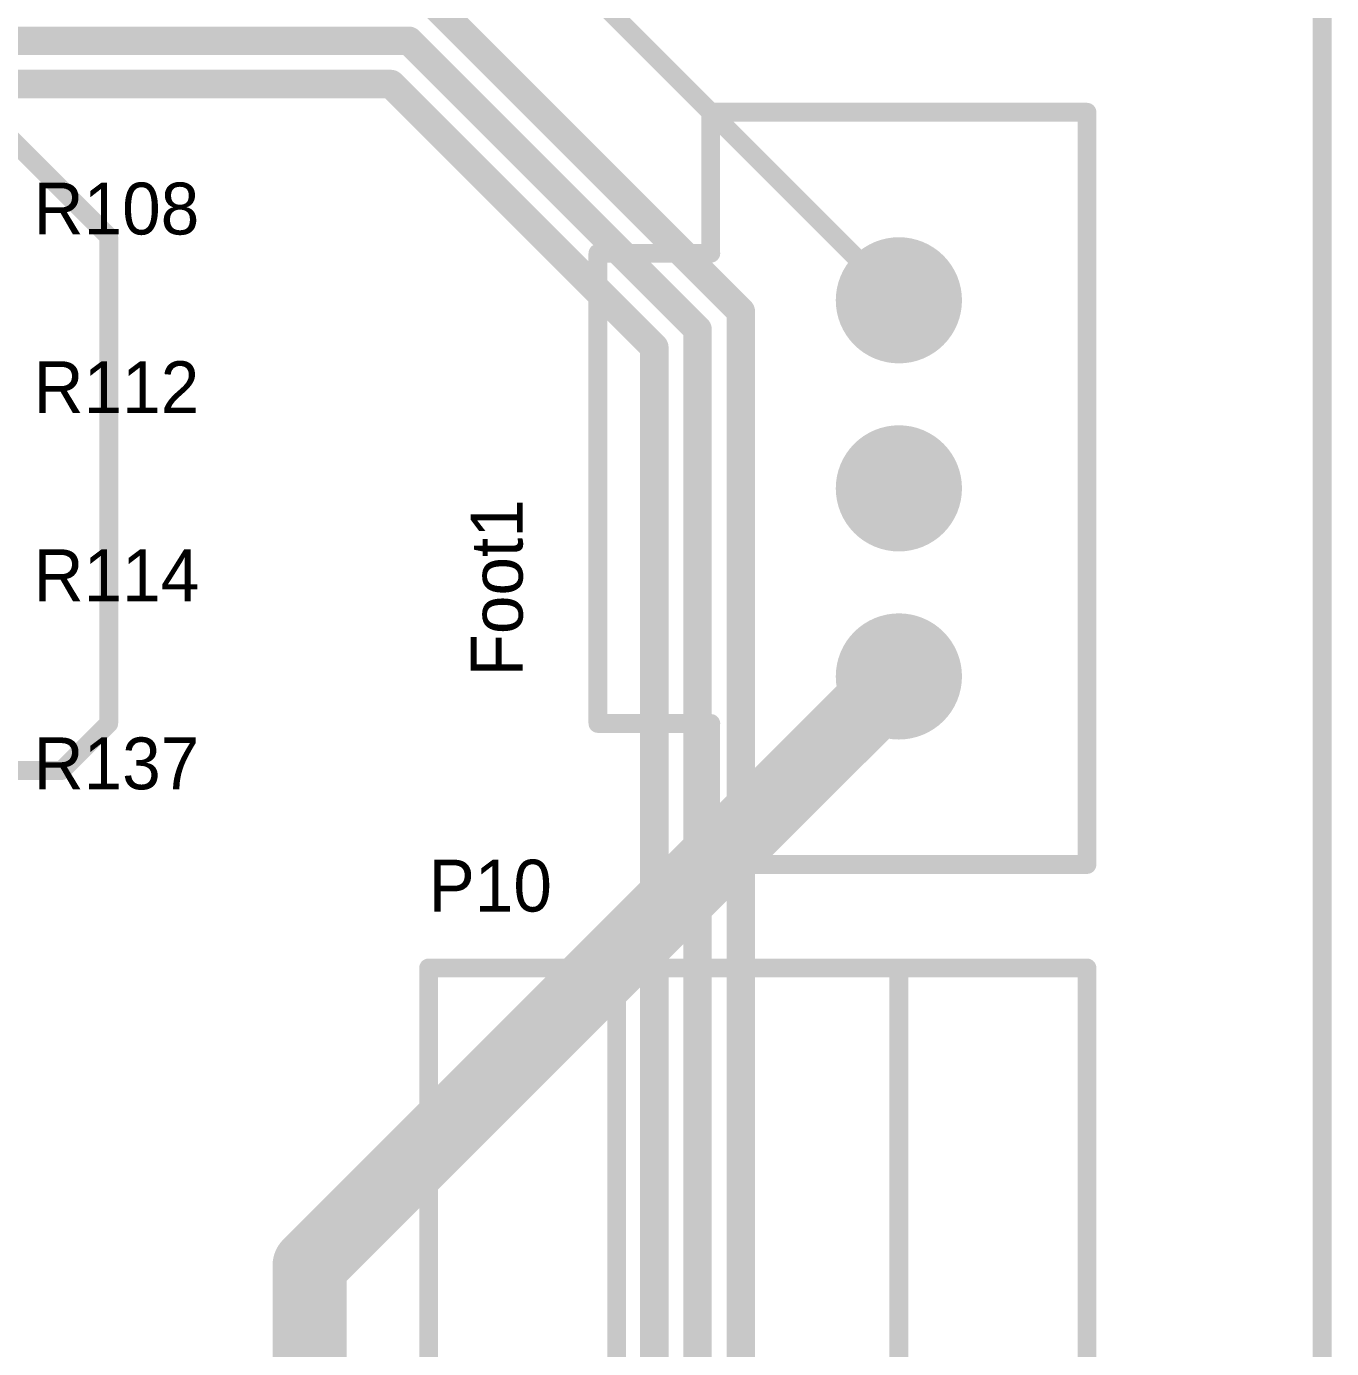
# Model space of a CAD drawing. Header units: millimetres. Extents: x 37 to 246, y 26 to 184.
# Drawn here: x 228.25 to 245.87, y 88.71 to 106.57 of the extents above; entities that cross this region are included whole.
import ezdxf

# ---------------------------------------------------------------- set-up
doc = ezdxf.new("R2010")
doc.units = ezdxf.units.MM
for name, color, linetype in [('BottomLayer', 5, 'Continuous'), ('BottomSolder', 6, 'Continuous'), ('KeepOutLayer', 6, 'Continuous'), ('PadHoleLayer', 156, 'Continuous'), ('TopLayer', 1, 'Continuous'), ('TopOverlay', 2, 'Continuous'), ('TopSolder', 216, 'Continuous')]:
    doc.layers.add(name, color=color, linetype=linetype)

msp = doc.modelspace()

# ---------------------------------------------------------------- linework, layer by layer
at = {"layer": 'BottomLayer'}
for points, const_width in [([(239.655, 102.87, 1), (240.405, 102.87, 1)], 0.75), ([(239.655, 100.33, 1), (240.405, 100.33, 1)], 0.75), ([(239.655, 97.79, 1), (240.405, 97.79, 1)], 0.75), ([(239.78, 97.79, 1), (240.28, 97.79, 1)], 0.5), ([(231.823, 89.833, 1), (232.323, 89.833, 1)], 0.5), ([(231.823, 89.833, 1), (232.323, 89.833, 1)], 0.5)]:
    msp.add_lwpolyline(points, format="xyb", close=True, dxfattribs=dict(at, const_width=const_width))
at = {"layer": 'BottomLayer', "const_width": 1}
for points in [[(232.073, 89.833), (240.03, 97.79)], [(232.073, 75.832), (232.073, 89.833)]]:
    msp.add_lwpolyline(points, dxfattribs=at)
at = {"layer": 'BottomSolder', "const_width": 0.852}
for points in [[(239.604, 102.87, 1), (240.456, 102.87, 1)], [(239.604, 100.33, 1), (240.456, 100.33, 1)], [(239.604, 97.79, 1), (240.456, 97.79, 1)]]:
    msp.add_lwpolyline(points, format="xyb", close=True, dxfattribs=at)
at = {"layer": 'KeepOutLayer', "const_width": 0.254}
msp.add_lwpolyline([(245.745, 26.035), (245.745, 183.515)], dxfattribs=at)
at = {"layer": 'PadHoleLayer', "const_width": 0.5}
for points in [[(239.78, 102.87, 1), (240.28, 102.87, 1)], [(239.78, 100.33, 1), (240.28, 100.33, 1)], [(239.78, 97.79, 1), (240.28, 97.79, 1)]]:
    msp.add_lwpolyline(points, format="xyb", close=True, dxfattribs=at)
at = {"layer": 'TopLayer'}
for points, const_width in [([(235.422, 107.478), (240.03, 102.87)], 0.254), ([(233.656, 106.959), (237.896, 102.719)], 0.384), ([(196.711, 106.375), (233.414, 106.375)], 0.384), ([(233.414, 106.375), (237.312, 102.477)], 0.384), ([(196.469, 105.791), (233.172, 105.791)], 0.384), ([(233.172, 105.791), (236.728, 102.235)], 0.384), ([(227.951, 105.142), (229.362, 103.731)], 0.254), ([(229.362, 97.155), (229.362, 103.731)], 0.254), ([(237.896, 86.716), (237.896, 102.719)], 0.384), ([(237.312, 86.474), (237.312, 102.477)], 0.384), ([(236.728, 85.217), (236.728, 102.235)], 0.384), ([(228.727, 96.52), (229.362, 97.155)], 0.254), ([(226.85, 96.52), (228.727, 96.52)], 0.254)]:
    msp.add_lwpolyline(points, dxfattribs=dict(at, const_width=const_width))
for points, const_width in [([(233.318, 106.375, 1), (233.51, 106.375, 1)], 0.192), ([(233.318, 106.375, 1), (233.51, 106.375, 1)], 0.192), ([(233.076, 105.791, 1), (233.268, 105.791, 1)], 0.192), ([(233.076, 105.791, 1), (233.268, 105.791, 1)], 0.192), ([(229.298, 103.731, 1), (229.425, 103.731, 1)], 0.127), ([(229.298, 103.731, 1), (229.425, 103.731, 1)], 0.127), ([(239.655, 102.87, 1), (240.405, 102.87, 1)], 0.75), ([(237.8, 102.719, 1), (237.992, 102.719, 1)], 0.192), ([(237.8, 102.719, 1), (237.992, 102.719, 1)], 0.192), ([(239.966, 102.87, 1), (240.094, 102.87, 1)], 0.127), ([(237.216, 102.477, 1), (237.408, 102.477, 1)], 0.192), ([(237.216, 102.477, 1), (237.408, 102.477, 1)], 0.192), ([(236.632, 102.235, 1), (236.824, 102.235, 1)], 0.192), ([(236.632, 102.235, 1), (236.824, 102.235, 1)], 0.192), ([(239.655, 100.33, 1), (240.405, 100.33, 1)], 0.75), ([(239.655, 97.79, 1), (240.405, 97.79, 1)], 0.75), ([(229.298, 97.155, 1), (229.425, 97.155, 1)], 0.127), ([(229.298, 97.155, 1), (229.425, 97.155, 1)], 0.127), ([(228.663, 96.52, 1), (228.791, 96.52, 1)], 0.127), ([(228.663, 96.52, 1), (228.791, 96.52, 1)], 0.127)]:
    msp.add_lwpolyline(points, format="xyb", close=True, dxfattribs=dict(at, const_width=const_width))
at = {"layer": 'TopOverlay', "const_width": 0.254}
for points in [[(237.49, 103.505), (237.49, 105.41)], [(237.49, 105.41), (242.57, 105.41)], [(242.57, 95.25), (242.57, 105.41)], [(235.966, 97.155), (235.966, 103.505)], [(235.966, 103.505), (237.49, 103.505)], [(235.966, 97.155), (237.49, 97.155)], [(237.49, 95.25), (237.49, 97.155)], [(237.49, 95.25), (242.57, 95.25)], [(233.68, 53.467), (233.68, 93.853)], [(233.68, 93.853), (242.57, 93.853)], [(236.22, 86.995), (236.22, 93.853)], [(240.03, 86.995), (240.03, 93.853)], [(242.57, 53.467), (242.57, 93.853)]]:
    msp.add_lwpolyline(points, dxfattribs=at)
at = {"layer": 'TopOverlay', "const_width": 0.127}
for points in [[(237.427, 105.41, 1), (237.554, 105.41, 1)], [(237.427, 105.41, 1), (237.554, 105.41, 1)], [(242.506, 105.41, 1), (242.633, 105.41, 1)], [(242.506, 105.41, 1), (242.633, 105.41, 1)], [(235.903, 103.505, 1), (236.03, 103.505, 1)], [(235.903, 103.505, 1), (236.03, 103.505, 1)], [(237.427, 103.505, 1), (237.554, 103.505, 1)], [(237.427, 103.505, 1), (237.554, 103.505, 1)], [(235.903, 97.155, 1), (236.03, 97.155, 1)], [(235.903, 97.155, 1), (236.03, 97.155, 1)], [(237.427, 97.155, 1), (237.554, 97.155, 1)], [(237.427, 97.155, 1), (237.554, 97.155, 1)], [(237.427, 95.25, 1), (237.554, 95.25, 1)], [(237.427, 95.25, 1), (237.554, 95.25, 1)], [(242.506, 95.25, 1), (242.633, 95.25, 1)], [(242.506, 95.25, 1), (242.633, 95.25, 1)], [(233.617, 93.853, 1), (233.744, 93.853, 1)], [(233.617, 93.853, 1), (233.744, 93.853, 1)], [(236.156, 93.853, 1), (236.284, 93.853, 1)], [(239.966, 93.853, 1), (240.094, 93.853, 1)], [(242.506, 93.853, 1), (242.633, 93.853, 1)], [(242.506, 93.853, 1), (242.633, 93.853, 1)]]:
    msp.add_lwpolyline(points, format="xyb", close=True, dxfattribs=at)
at = {"layer": 'TopSolder', "const_width": 0.852}
for points in [[(239.604, 102.87, 1), (240.456, 102.87, 1)], [(239.604, 100.33, 1), (240.456, 100.33, 1)], [(239.604, 97.79, 1), (240.456, 97.79, 1)]]:
    msp.add_lwpolyline(points, format="xyb", close=True, dxfattribs=at)

# ---------------------------------------------------------------- texts
at = {"layer": 'TopOverlay'}
for s, p in [('R108', (228.346, 103.759)), ('R112', (228.346, 101.346)), ('R114', (228.346, 98.806)), ('R137', (228.346, 96.266)), ('P10', (233.68, 94.615))]:
    msp.add_text(s, height=0.7, dxfattribs=at).set_placement(p)
msp.add_text('Foot1', height=0.7, rotation=90, dxfattribs=at).set_placement((234.95, 97.79))

doc.saveas('drawing.dxf')
